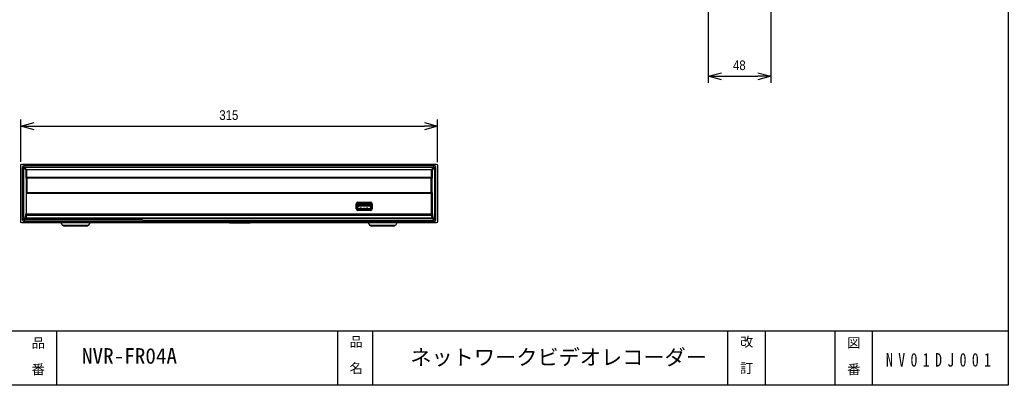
# Model space of a CAD drawing. Units: millimetres on the paper. Extents: x -141 to 139, y -98 to 92.
# Drawn here: x -47.2 to 139.5, y -97.8 to -28.6 of the extents above; entities that cross this region are included whole.
import ezdxf
from ezdxf.enums import TextEntityAlignment as Align

# ---------------------------------------------------------------- set-up
doc = ezdxf.new("R2010")
doc.units = ezdxf.units.MM
for name, color, linetype in [('0-0_0', 4, 'Continuous'), ('0-1_外形線', 4, 'Continuous'), ('0-5_枠', 4, 'Continuous')]:
    doc.layers.add(name, color=color, linetype=linetype)
doc.styles.add('ＭＳ ゴシック', font='')
doc.styles.add('ＭＳ Ｐゴシック', font='')
doc.styles.get('ＭＳ ゴシック').set_extended_font_data('MS Gothic')
doc.styles.get('ＭＳ Ｐゴシック').set_extended_font_data('MS PGothic')

msp = doc.modelspace()

# ---------------------------------------------------------------- linework, layer by layer
at = {"layer": '0-0_0'}
for p, q in [((82.813, -39.339), (85.313, -39.339)), ((94.677, -39.339), (92.177, -39.339)), ((-47.012, -48.762), (-44.512, -48.762)), ((31.707, -48.762), (29.207, -48.762))]:
    msp.add_line(p, q, dxfattribs=at)
for points in [[(85.313, -40.009), (82.813, -39.339), (85.313, -38.669)], [(92.177, -38.669), (94.677, -39.339), (92.177, -40.009)], [(-44.512, -49.432), (-47.012, -48.762), (-44.512, -48.092)], [(29.207, -48.092), (31.707, -48.762), (29.207, -49.432)]]:
    msp.add_lwpolyline(points, dxfattribs=at)
at = {"layer": '0-1_外形線'}
for p, q in [((94.677, -14.729), (94.677, -40.589)), ((82.813, -20.73), (82.813, -40.589)), ((85.313, -39.339), (92.177, -39.339)), ((-47.012, -55.486), (-47.012, -47.512)), ((31.707, -55.577), (31.707, -47.512)), ((-44.512, -48.762), (29.207, -48.762)), ((-46.986, -56.019), (-46.803, -55.941)), ((-46.803, -55.941), (31.446, -55.941)), ((31.446, -55.941), (31.629, -56.019)), ((-47.038, -56.202), (-46.986, -56.019)), ((-47.038, -66.81), (-47.038, -56.202)), ((-46.725, -56.489), (-46.751, -56.646)), ((-46.751, -56.646), (-46.751, -66.365)), ((-46.464, -56.646), (-46.751, -56.646)), ((-46.62, -56.359), (-46.725, -56.489)), ((-46.489, -56.281), (-46.62, -56.359)), ((-46.359, -56.254), (-46.489, -56.281)), ((-46.464, -56.646), (-46.437, -56.568)), ((-46.019, -57.091), (-46.464, -56.646)), ((-46.464, -66.365), (-46.464, -56.646)), ((-46.437, -56.568), (-46.359, -56.516)), ((31.002, -56.254), (-46.359, -56.254)), ((-46.359, -56.516), (-46.359, -56.254)), ((-46.359, -56.516), (-45.915, -56.96)), ((-46.359, -56.516), (31.002, -56.516)), ((-46.019, -58.214), (-46.019, -57.091)), ((-45.993, -57.091), (-46.019, -57.091)), ((-46.016, -57.09), (-46.018, -57.09)), ((-45.967, -57.091), (-45.993, -57.091)), ((-45.941, -57.091), (-45.967, -57.091)), ((-45.915, -57.091), (-45.941, -57.091)), ((-45.915, -56.96), (30.558, -56.96)), ((-45.915, -57.091), (-45.915, -56.96)), ((-45.915, -57.091), (-45.915, -58.214)), ((30.558, -56.96), (31.002, -56.516)), ((30.558, -58.214), (30.558, -57.091)), ((30.558, -57.091), (30.584, -57.091)), ((30.584, -57.091), (30.61, -57.091)), ((30.61, -57.091), (30.636, -57.091)), ((30.636, -57.091), (30.662, -57.091)), ((31.132, -56.646), (30.688, -57.091)), ((30.688, -57.091), (30.688, -58.214)), ((30.702, -57.091), (30.701, -57.091)), ((30.703, -57.091), (30.701, -57.091)), ((31.158, -56.281), (31.002, -56.254)), ((31.002, -56.516), (31.002, -56.254)), ((31.002, -56.516), (31.106, -56.568)), ((31.106, -56.568), (31.132, -56.646)), ((31.132, -56.646), (31.132, -66.365)), ((31.132, -56.646), (31.394, -56.646)), ((31.289, -56.359), (31.158, -56.281)), ((31.368, -56.489), (31.289, -56.359)), ((31.394, -56.646), (31.368, -56.489)), ((31.394, -66.365), (31.394, -56.646)), ((31.629, -56.019), (31.707, -56.202)), ((31.707, -56.202), (31.707, -66.81)), ((-46.019, -58.475), (-46.019, -58.214)), ((-45.993, -58.214), (-46.019, -58.214)), ((-45.993, -58.58), (-46.019, -58.475)), ((-45.967, -58.214), (-45.993, -58.214)), ((-45.967, -58.606), (-45.993, -58.58)), ((-45.941, -58.214), (-45.967, -58.214)), ((-45.967, -61.297), (-45.967, -58.606)), ((-45.941, -58.606), (-45.967, -58.606)), ((-45.915, -58.214), (-45.941, -58.214)), ((-45.915, -58.606), (-45.941, -58.606)), ((-45.888, -58.397), (-45.915, -58.214)), ((-45.888, -58.606), (-45.915, -58.606)), ((-45.862, -58.475), (-45.888, -58.397)), ((-45.862, -58.606), (-45.888, -58.606)), ((30.531, -58.475), (-45.862, -58.475)), ((-45.862, -58.475), (30.505, -58.475)), ((-45.862, -58.606), (-45.862, -58.475)), ((30.505, -58.606), (-45.862, -58.606)), ((-45.862, -58.606), (-45.862, -61.297)), ((30.505, -58.475), (30.505, -58.606)), ((30.505, -58.475), (30.531, -58.475)), ((30.505, -61.297), (30.505, -58.606)), ((30.505, -58.606), (30.531, -58.606)), ((30.558, -58.397), (30.531, -58.475)), ((30.531, -58.606), (30.558, -58.606)), ((30.558, -58.214), (30.558, -58.397)), ((30.558, -58.606), (30.584, -58.606)), ((30.584, -58.606), (30.61, -58.606)), ((30.662, -58.58), (30.636, -58.606)), ((30.636, -58.606), (30.636, -61.297)), ((30.688, -58.475), (30.662, -58.58)), ((30.688, -58.214), (30.688, -58.475)), ((-45.993, -61.297), (-46.019, -61.401)), ((-46.019, -61.401), (-46.019, -61.584)), ((-46.019, -61.584), (-46.019, -65.313)), ((-45.993, -61.297), (-45.967, -61.297)), ((-45.941, -61.297), (-45.967, -61.297)), ((-45.953, -61.297), (-45.954, -61.297)), ((-45.915, -61.297), (-45.941, -61.297)), ((-45.888, -61.297), (-45.915, -61.297)), ((-45.915, -61.584), (-45.888, -61.48)), ((-45.915, -65.32), (-45.915, -61.584)), ((-45.862, -61.297), (-45.888, -61.297)), ((-45.888, -61.48), (-45.862, -61.428)), ((-45.862, -61.297), (30.505, -61.297)), ((-45.862, -61.428), (-45.862, -61.297)), ((-45.862, -61.428), (30.531, -61.428)), ((30.505, -61.428), (-45.862, -61.428)), ((30.505, -61.297), (30.505, -61.428)), ((30.505, -61.297), (30.531, -61.297)), ((30.531, -61.428), (30.505, -61.428)), ((30.531, -61.297), (30.558, -61.297)), ((30.558, -61.48), (30.531, -61.428)), ((30.558, -61.297), (30.584, -61.297)), ((30.558, -61.584), (30.558, -61.48)), ((30.558, -65.32), (30.558, -61.584)), ((30.584, -61.297), (30.61, -61.297)), ((30.636, -61.297), (30.662, -61.297)), ((30.65, -61.296), (30.649, -61.296)), ((30.662, -61.297), (30.662, -61.401)), ((30.662, -61.401), (30.688, -61.584)), ((30.688, -61.584), (30.688, -65.32)), ((16.345, -64.393), (16.345, -63.433)), ((16.405, -63.253), (16.405, -63.59)), ((16.405, -63.353), (16.525, -63.353)), ((16.405, -63.393), (16.525, -63.393)), ((16.407, -63.251), (16.407, -63.359)), ((16.407, -63.393), (16.407, -63.443)), ((16.505, -63.243), (16.413, -63.243)), ((16.485, -63.415), (16.445, -63.415)), ((16.488, -63.243), (16.45, -63.205)), ((16.485, -63.415), (16.545, -63.415)), ((16.505, -63.359), (16.505, -63.243)), ((16.512, -63.267), (16.505, -63.26)), ((16.505, -63.421), (16.505, -63.393)), ((16.512, -63.353), (16.512, -63.267)), ((16.525, -63.353), (16.605, -63.353)), ((16.525, -63.393), (16.525, -63.353)), ((16.525, -63.393), (16.548, -63.393)), ((16.525, -63.455), (16.545, -63.455)), ((16.525, -63.533), (16.525, -63.455)), ((16.545, -63.533), (16.545, -63.413)), ((16.585, -63.533), (16.585, -63.413)), ((16.585, -63.415), (17.048, -63.415)), ((16.585, -63.455), (17.048, -63.455)), ((16.605, -63.353), (16.725, -63.353)), ((16.605, -63.415), (16.605, -63.393)), ((16.605, -63.393), (16.725, -63.393)), ((16.645, -63.133), (19.045, -63.133)), ((16.725, -63.228), (18.865, -63.228)), ((16.725, -63.333), (16.725, -63.228)), ((16.725, -63.393), (16.725, -63.333)), ((16.725, -63.333), (18.965, -63.333)), ((16.725, -63.393), (18.965, -63.393)), ((17.009, -63.133), (17.025, -63.149)), ((17.025, -63.149), (17.025, -63.228)), ((17.025, -63.393), (17.025, -63.415)), ((17.048, -63.428), (17.048, -63.393)), ((17.048, -63.461), (17.048, -63.428)), ((17.048, -63.461), (17.049, -63.452)), ((17.048, -63.529), (17.048, -63.461)), ((17.049, -63.452), (17.054, -63.443)), ((17.054, -63.443), (17.061, -63.435)), ((17.061, -63.435), (17.071, -63.428)), ((17.071, -63.428), (17.083, -63.422)), ((17.083, -63.422), (17.097, -63.418)), ((17.097, -63.418), (17.112, -63.416)), ((17.112, -63.416), (17.128, -63.415)), ((17.128, -63.393), (17.128, -63.415)), ((17.128, -63.415), (17.262, -63.415)), ((17.262, -63.415), (17.262, -63.393)), ((17.262, -63.415), (17.278, -63.416)), ((17.278, -63.416), (17.293, -63.418)), ((17.293, -63.418), (17.306, -63.422)), ((17.306, -63.422), (17.319, -63.428)), ((17.319, -63.428), (17.329, -63.435)), ((17.329, -63.435), (17.336, -63.443)), ((17.336, -63.443), (17.34, -63.452)), ((17.34, -63.452), (17.342, -63.461)), ((17.342, -63.393), (17.342, -63.428)), ((17.395, -63.415), (17.342, -63.415)), ((17.342, -63.461), (17.342, -63.428)), ((17.342, -63.461), (17.342, -63.529)), ((17.395, -63.415), (17.725, -63.415)), ((17.395, -63.415), (17.395, -63.455)), ((17.395, -63.455), (17.725, -63.455)), ((18.005, -63.415), (17.725, -63.415)), ((17.725, -63.455), (17.725, -63.415)), ((17.725, -63.455), (17.725, -63.488)), ((18.005, -63.415), (18.248, -63.415)), ((18.005, -63.415), (18.005, -63.455)), ((18.005, -63.455), (18.248, -63.455)), ((18.005, -63.455), (18.005, -63.488)), ((18.248, -63.393), (18.248, -63.428)), ((18.248, -63.428), (18.248, -63.461)), ((18.248, -63.461), (18.249, -63.452)), ((18.248, -63.529), (18.248, -63.461)), ((18.249, -63.452), (18.254, -63.443)), ((18.254, -63.443), (18.261, -63.435)), ((18.261, -63.435), (18.271, -63.428)), ((18.271, -63.428), (18.283, -63.422)), ((18.283, -63.422), (18.297, -63.418)), ((18.297, -63.418), (18.312, -63.416)), ((18.312, -63.416), (18.328, -63.415)), ((18.328, -63.393), (18.328, -63.415)), ((18.328, -63.415), (18.462, -63.415)), ((18.462, -63.415), (18.462, -63.393)), ((18.462, -63.415), (18.478, -63.416)), ((18.478, -63.416), (18.493, -63.418)), ((18.493, -63.418), (18.506, -63.422)), ((18.506, -63.422), (18.519, -63.428)), ((18.519, -63.428), (18.529, -63.435)), ((18.529, -63.435), (18.536, -63.443)), ((18.536, -63.443), (18.54, -63.452)), ((18.54, -63.452), (18.542, -63.461)), ((18.542, -63.428), (18.542, -63.393)), ((18.595, -63.415), (18.542, -63.415)), ((18.542, -63.461), (18.542, -63.428)), ((18.542, -63.461), (18.542, -63.529)), ((18.595, -63.415), (19.055, -63.415)), ((18.595, -63.415), (18.595, -63.455)), ((18.595, -63.455), (19.055, -63.455)), ((18.965, -63.328), (18.965, -63.333)), ((18.965, -63.333), (18.965, -63.393)), ((18.965, -63.353), (19.085, -63.353)), ((18.965, -63.393), (19.085, -63.393)), ((19.055, -63.455), (19.055, -63.771)), ((19.065, -63.393), (19.065, -63.417)), ((19.095, -63.455), (19.095, -63.771)), ((19.105, -63.413), (19.105, -63.533)), ((19.185, -63.403), (19.138, -63.386)), ((19.145, -63.413), (19.145, -63.533)), ((19.185, -63.533), (19.185, -63.403)), ((19.226, -63.413), (19.344, -63.413)), ((19.345, -63.433), (19.345, -64.393)), ((-46.045, -65.347), (-46.019, -65.32)), ((-45.915, -65.451), (-45.915, -65.32)), ((15.247, -65.32), (30.558, -65.32)), ((16.395, -63.913), (16.395, -63.633)), ((16.395, -64.193), (16.395, -63.913)), ((16.405, -64.237), (16.405, -64.573)), ((16.525, -64.433), (16.405, -64.433)), ((16.525, -64.473), (16.405, -64.473)), ((16.407, -63.548), (16.407, -63.587)), ((16.407, -64.241), (16.407, -64.279)), ((16.407, -64.384), (16.407, -64.433)), ((16.407, -64.473), (16.407, -64.576)), ((16.413, -64.583), (16.505, -64.583)), ((16.794, -64.593), (16.421, -64.593)), ((16.436, -64.609), (16.436, -64.593)), ((16.445, -64.411), (16.485, -64.411)), ((16.545, -64.411), (16.485, -64.411)), ((16.485, -64.647), (16.485, -64.593)), ((16.495, -63.533), (16.525, -63.533)), ((16.525, -64.293), (16.495, -64.293)), ((16.505, -64.433), (16.505, -64.411)), ((16.505, -64.583), (16.505, -64.473)), ((16.525, -63.533), (16.585, -63.533)), ((16.525, -63.913), (16.525, -63.533)), ((16.525, -64.293), (16.525, -64.371)), ((16.585, -64.293), (16.525, -64.293)), ((16.525, -64.371), (16.545, -64.371)), ((16.605, -64.473), (16.525, -64.473)), ((16.545, -64.413), (16.545, -64.293)), ((16.585, -63.913), (16.585, -63.533)), ((16.585, -64.293), (16.585, -63.913)), ((16.585, -64.413), (16.585, -64.293)), ((16.585, -64.371), (17.048, -64.371)), ((17.048, -64.411), (16.585, -64.411)), ((16.605, -64.433), (16.605, -64.411)), ((16.725, -64.433), (16.605, -64.433)), ((16.725, -64.473), (16.605, -64.473)), ((19.045, -64.693), (16.645, -64.693)), ((16.725, -64.493), (16.725, -64.433)), ((18.965, -64.433), (16.725, -64.433)), ((16.725, -64.498), (16.725, -64.493)), ((18.965, -64.493), (16.725, -64.493)), ((16.775, -63.585), (16.775, -63.865)), ((16.89, -63.645), (16.787, -63.556)), ((16.787, -63.894), (16.89, -63.805)), ((18.915, -63.545), (16.815, -63.545)), ((18.915, -63.905), (16.815, -63.905)), ((18.865, -64.598), (16.825, -64.598)), ((17.048, -63.545), (17.048, -63.529)), ((17.048, -63.529), (17.342, -63.529)), ((17.048, -64.297), (17.048, -64.279)), ((17.342, -64.279), (17.048, -64.279)), ((17.342, -64.297), (17.048, -64.297)), ((17.048, -64.366), (17.048, -64.297)), ((17.049, -64.375), (17.048, -64.366)), ((17.048, -64.366), (17.048, -64.399)), ((17.048, -64.399), (17.048, -64.433)), ((17.054, -64.384), (17.049, -64.375)), ((17.061, -64.392), (17.054, -64.384)), ((17.071, -64.399), (17.061, -64.392)), ((17.083, -64.404), (17.071, -64.399)), ((17.097, -64.409), (17.083, -64.404)), ((17.112, -64.411), (17.097, -64.409)), ((17.128, -64.412), (17.112, -64.411)), ((17.128, -64.412), (17.128, -64.433)), ((17.262, -64.412), (17.128, -64.412)), ((17.278, -64.411), (17.262, -64.412)), ((17.262, -64.433), (17.262, -64.412)), ((17.293, -64.409), (17.278, -64.411)), ((17.306, -64.404), (17.293, -64.409)), ((17.319, -64.399), (17.306, -64.404)), ((17.329, -64.392), (17.319, -64.399)), ((17.336, -64.384), (17.329, -64.392)), ((17.34, -64.375), (17.336, -64.384)), ((17.342, -64.366), (17.34, -64.375)), ((17.342, -63.529), (17.342, -63.545)), ((17.342, -64.279), (17.342, -64.297)), ((17.342, -64.297), (17.342, -64.366)), ((17.342, -64.399), (17.342, -64.366)), ((17.342, -64.433), (17.342, -64.399)), ((17.342, -64.411), (17.395, -64.411)), ((17.395, -64.411), (17.395, -64.371)), ((17.725, -64.371), (17.395, -64.371)), ((17.395, -64.411), (17.725, -64.411)), ((17.725, -63.488), (18.005, -63.488)), ((18.005, -64.338), (17.725, -64.338)), ((17.725, -64.371), (17.725, -64.338)), ((17.725, -64.371), (17.725, -64.411)), ((17.725, -64.411), (18.005, -64.411)), ((17.805, -64.411), (17.805, -64.433)), ((18.005, -64.338), (18.005, -64.371)), ((18.248, -64.371), (18.005, -64.371)), ((18.005, -64.411), (18.005, -64.371)), ((18.005, -64.411), (18.248, -64.411)), ((18.248, -63.545), (18.248, -63.529)), ((18.248, -63.529), (18.542, -63.529)), ((18.248, -64.297), (18.248, -64.279)), ((18.542, -64.279), (18.248, -64.279)), ((18.542, -64.297), (18.248, -64.297)), ((18.248, -64.366), (18.248, -64.297)), ((18.249, -64.375), (18.248, -64.366)), ((18.248, -64.366), (18.248, -64.399)), ((18.248, -64.399), (18.248, -64.433)), ((18.254, -64.384), (18.249, -64.375)), ((18.261, -64.392), (18.254, -64.384)), ((18.271, -64.399), (18.261, -64.392)), ((18.283, -64.404), (18.271, -64.399)), ((18.297, -64.409), (18.283, -64.404)), ((18.312, -64.411), (18.297, -64.409)), ((18.328, -64.412), (18.312, -64.411)), ((18.328, -64.412), (18.328, -64.433)), ((18.462, -64.412), (18.328, -64.412)), ((18.478, -64.411), (18.462, -64.412)), ((18.462, -64.433), (18.462, -64.412)), ((18.493, -64.409), (18.478, -64.411)), ((18.506, -64.404), (18.493, -64.409)), ((18.519, -64.399), (18.506, -64.404)), ((18.529, -64.392), (18.519, -64.399)), ((18.536, -64.384), (18.529, -64.392)), ((18.54, -64.375), (18.536, -64.384)), ((18.542, -64.366), (18.54, -64.375)), ((18.542, -63.529), (18.542, -63.545)), ((18.542, -64.279), (18.542, -64.297)), ((18.542, -64.297), (18.542, -64.366)), ((18.542, -64.399), (18.542, -64.366)), ((18.542, -64.433), (18.542, -64.399)), ((18.542, -64.411), (18.595, -64.411)), ((18.595, -64.411), (18.595, -64.371)), ((19.055, -64.371), (18.595, -64.371)), ((18.595, -64.411), (19.055, -64.411)), ((18.942, -63.556), (18.839, -63.645)), ((18.839, -63.645), (18.839, -63.805)), ((18.955, -63.585), (18.955, -63.865)), ((19.085, -64.433), (18.965, -64.433)), ((18.965, -64.433), (18.965, -64.493)), ((19.085, -64.473), (18.965, -64.473)), ((18.965, -64.493), (18.965, -64.498)), ((19.009, -63.771), (19.011, -63.771)), ((19.009, -63.771), (19.009, -64.055)), ((19.009, -64.055), (19.011, -64.055)), ((19.104, -63.771), (19.011, -63.771)), ((19.011, -64.055), (19.011, -63.771)), ((19.011, -64.055), (19.104, -64.055)), ((19.055, -64.055), (19.055, -64.371)), ((19.095, -63.576), (19.105, -63.573)), ((19.095, -64.055), (19.095, -64.371)), ((19.105, -64.203), (19.095, -64.203)), ((19.104, -63.771), (19.105, -63.771)), ((19.104, -63.771), (19.104, -64.055)), ((19.105, -64.055), (19.104, -64.055)), ((19.105, -63.533), (19.165, -63.533)), ((19.105, -63.533), (19.105, -64.293)), ((19.105, -64.293), (19.105, -64.413)), ((19.165, -64.293), (19.105, -64.293)), ((19.145, -64.293), (19.145, -64.413)), ((19.165, -63.533), (19.195, -63.533)), ((19.165, -63.533), (19.165, -64.293)), ((19.195, -64.293), (19.165, -64.293)), ((19.345, -64.203), (19.294, -64.203)), ((19.295, -63.633), (19.295, -64.193)), ((19.295, -63.873), (19.345, -63.873)), ((19.295, -63.903), (19.345, -63.903)), ((30.558, -65.32), (30.558, -65.451)), ((30.688, -65.32), (30.558, -65.32)), ((30.688, -65.32), (30.714, -65.347)), ((-46.986, -66.992), (-47.038, -66.81)), ((-46.803, -67.071), (-46.986, -66.992)), ((-24.047, -67.071), (-46.803, -67.071)), ((-46.751, -66.365), (-46.725, -66.522)), ((-46.464, -66.365), (-46.751, -66.365)), ((-46.725, -66.522), (-46.62, -66.653)), ((-46.62, -66.653), (-46.489, -66.731)), ((-46.489, -66.731), (-46.359, -66.758)), ((-46.464, -66.365), (-46.15, -66.052)), ((-46.437, -66.47), (-46.464, -66.365)), ((-46.359, -66.496), (-46.437, -66.47)), ((-46.045, -66.183), (-46.359, -66.496)), ((-46.359, -66.496), (-46.359, -66.758)), ((-24.047, -66.496), (-46.359, -66.496)), ((-46.359, -66.758), (31.002, -66.758)), ((-46.15, -66.052), (-46.098, -65.529)), ((-46.098, -65.529), (-46.071, -65.399)), ((-46.071, -65.399), (-46.045, -65.347)), ((-45.967, -65.634), (-46.045, -66.156)), ((-46.045, -66.156), (-24.047, -66.156)), ((-46.045, -66.183), (-46.045, -66.156)), ((-24.047, -66.183), (-46.045, -66.183)), ((-45.967, -65.634), (-45.941, -65.503)), ((30.636, -65.634), (-45.967, -65.634)), ((-45.915, -65.451), (-45.941, -65.477)), ((-45.941, -65.477), (-6.019, -65.477)), ((-45.941, -65.503), (-45.941, -65.477)), ((-6.019, -65.451), (-45.915, -65.451)), ((-39.434, -67.071), (-39.121, -67.522)), ((-33.983, -67.071), (-34.265, -67.522)), ((-24.047, -66.156), (5.946, -66.156)), ((5.946, -66.183), (-24.047, -66.183)), ((-24.047, -66.496), (5.946, -66.522)), ((5.946, -67.071), (-24.047, -67.071)), ((-7.587, -67.071), (-3.72, -67.071)), ((15.247, -65.451), (-6.019, -65.451)), ((-6.019, -65.477), (15.247, -65.477)), ((5.946, -66.156), (30.688, -66.156)), ((30.688, -66.183), (5.946, -66.183)), ((5.946, -66.522), (31.002, -66.496)), ((31.446, -67.071), (5.946, -67.071)), ((30.558, -65.451), (15.247, -65.451)), ((15.247, -65.477), (30.584, -65.477)), ((18.598, -67.071), (18.88, -67.522)), ((24.014, -67.071), (23.737, -67.522)), ((30.584, -65.477), (30.558, -65.451)), ((30.584, -65.477), (30.61, -65.503)), ((30.61, -65.503), (30.636, -65.634)), ((30.688, -66.156), (30.636, -65.634)), ((30.688, -66.156), (30.688, -66.183)), ((31.002, -66.496), (30.688, -66.183)), ((30.714, -65.347), (30.74, -65.399)), ((30.74, -65.399), (30.74, -65.529)), ((30.74, -65.529), (30.819, -66.052)), ((30.819, -66.052), (31.132, -66.365)), ((31.106, -66.47), (31.002, -66.496)), ((31.002, -66.496), (31.002, -66.758)), ((31.002, -66.758), (31.158, -66.731)), ((31.132, -66.365), (31.106, -66.47)), ((31.132, -66.365), (31.394, -66.365)), ((31.158, -66.731), (31.289, -66.653)), ((31.289, -66.653), (31.368, -66.522)), ((31.368, -66.522), (31.394, -66.365)), ((31.629, -66.992), (31.446, -67.071)), ((31.707, -66.81), (31.629, -66.992)), ((-34.265, -67.522), (-39.121, -67.522)), ((-39.087, -67.487), (-38.948, -67.626)), ((-38.948, -67.626), (-38.775, -67.66)), ((-34.612, -67.695), (-38.775, -67.695)), ((-34.612, -67.66), (-34.438, -67.626)), ((-34.438, -67.626), (-34.3, -67.487)), ((18.88, -67.487), (19.019, -67.626)), ((23.737, -67.522), (18.88, -67.522)), ((19.019, -67.626), (19.192, -67.66)), ((23.39, -67.695), (19.192, -67.695)), ((23.39, -67.66), (23.564, -67.626)), ((23.564, -67.626), (23.702, -67.487))]:
    msp.add_line(p, q, dxfattribs=at)
for points in [[(17.395, -63.455), (17.395, -63.488), (17.342, -63.488)], [(18.595, -63.455), (18.595, -63.488), (18.542, -63.488)], [(19.055, -63.415), (19.055, -63.455), (19.095, -63.455)], [(-45.915, -65.32), (-6.019, -65.32), (15.247, -65.32)], [(16.525, -64.293), (16.525, -63.913), (16.395, -63.913)], [(16.548, -64.433), (16.525, -64.433), (16.525, -64.473)], [(16.585, -64.103), (16.715, -64.103), (16.715, -63.723), (16.585, -63.723)], [(18.839, -63.645), (16.89, -63.645), (16.89, -63.805)], [(18.942, -63.894), (18.839, -63.805), (16.89, -63.805)], [(17.342, -64.338), (17.395, -64.338), (17.395, -64.371)], [(18.542, -64.338), (18.595, -64.338), (18.595, -64.371)], [(19.095, -64.371), (19.055, -64.371), (19.055, -64.411)]]:
    msp.add_lwpolyline(points, dxfattribs=at)
for centre, radius, start, end in [((16.645, -63.433), 0.3, 90, 180), ((16.445, -63.455), 0.04, 90, 180), ((16.485, -63.455), 0.04, 0, 90), ((16.605, -63.413), 0.06, 90, 180), ((16.605, -63.413), 0.02, 90, 180), ((16.605, -63.493), 0.1, 51.26058, 90), ((17.091, -63.434), 0.0434, 109.94576, 172.26911), ((17.298, -63.435), 0.0448, 8.80902, 68.97574), ((18.274, -62.805), 0.348, 250.49476, 289.50524), ((18.292, -63.435), 0.0448, 111.02426, 171.19098), ((18.499, -63.434), 0.0434, 7.7314, 70.0541), ((18.865, -63.328), 0.1, 0, 90), ((19.045, -63.433), 0.3, 0, 90), ((19.055, -63.455), 0.04, 0, 90), ((19.085, -63.413), 0.06, 360, 90), ((19.085, -63.413), 0.02, 360, 90), ((19.226, -63.513), 0.1, 90, 114.4698), ((16.645, -64.393), 0.3, 180, 270), ((16.495, -63.633), 0.1, 90, 180), ((16.495, -64.193), 0.1, 180, 270), ((16.445, -63.535), 0.04, 180, 231.91846), ((16.445, -64.291), 0.04, 128.08154, 180), ((16.445, -64.371), 0.04, 180, 270), ((16.485, -64.371), 0.04, 270, 360), ((16.605, -64.413), 0.06, 180, 270), ((16.605, -64.413), 0.02, 180, 270), ((16.605, -64.333), 0.1, 270, 308.73942), ((16.825, -64.498), 0.1, 180, 270), ((16.815, -63.585), 0.04, 133.29399, 180), ((16.815, -63.865), 0.04, 180, 226.70601), ((16.815, -63.585), 0.04, 90, 133.29399), ((16.815, -63.865), 0.04, 226.70601, 270), ((17.091, -64.393), 0.0434, 187.73089, 250.05424), ((17.298, -64.392), 0.0448, 291.02426, 351.19098), ((18.291, -64.393), 0.0434, 187.7299, 250.05486), ((18.498, -64.392), 0.0448, 291.02487, 351.18963), ((18.865, -64.498), 0.1, 270, 0), ((18.915, -63.585), 0.04, 46.70601, 90), ((18.915, -63.865), 0.04, 270, 313.29399), ((18.915, -63.585), 0.04, 360, 46.70601), ((18.915, -63.865), 0.04, 313.29399, 360), ((19.045, -64.393), 0.3, 270, 360), ((19.055, -64.371), 0.04, 270, 360), ((19.085, -64.413), 0.02, 270, 0), ((19.085, -64.413), 0.06, 270, 0), ((19.195, -63.633), 0.1, 360, 90), ((19.195, -64.193), 0.1, 270, 360)]:
    msp.add_arc(centre, radius, start, end, dxfattribs=at)
at = {"layer": '0-5_枠'}
for p, q in [((-140.781, -87.441), (139.485, -87.441)), ((-40.249, -87.441), (-40.249, -97.762)), ((12.806, -87.441), (12.806, -97.762)), ((19.389, -87.441), (19.389, -97.762)), ((86.444, -87.441), (86.444, -97.762)), ((93.557, -87.441), (93.557, -97.762)), ((106.703, -87.441), (106.703, -97.762)), ((113.816, -87.441), (113.816, -97.762))]:
    msp.add_line(p, q, dxfattribs=at)
msp.add_lwpolyline([(-140.781, 91.923), (139.485, 91.923), (139.485, -97.762), (-140.781, -97.762)], close=True, dxfattribs=at)

# ---------------------------------------------------------------- texts
at = {"layer": '0-0_0', "insert": (116.389, -94.273), "char_height": 2.566, "attachment_point": 7, "style": 'ＭＳ ゴシック'}
msp.add_mtext('\\T1.77;\\W0.75;NV01DJ001', dxfattribs=at)
at = {"layer": '0-1_外形線', "style": 'ＭＳ Ｐゴシック', "width": 0.9}
for s, p in [('48', (87.495, -38.714)), ('315', (-9.527, -48.137))]:
    msp.add_text(s, height=1.833, dxfattribs=at).set_placement(p, align=Align.BOTTOM_LEFT)
at = {"layer": '0-1_外形線'}
for s, style, p in [('NVR-FR04A', 'ＭＳ ゴシック', (-35.466, -94.557)), ('ネットワークビデオレコーダー', 'ＭＳ Ｐゴシック', (26.56, -94.805))]:
    msp.add_text(s, height=2.933, dxfattribs=dict(at, style=style)).set_placement(p, align=Align.BOTTOM_LEFT)
at = {"layer": '0-5_枠', "style": 'ＭＳ Ｐゴシック'}
for s, p in [(' 品', (-45.64, -91.227)), (' 品', (14.402, -91.001)), (' 改', (88.171, -91.011)), (' 図', (108.418, -91.204)), (' 名', (14.402, -96.001)), (' 番', (-45.64, -96.227)), (' 訂', (88.171, -96.011)), (' 番', (108.418, -96.204))]:
    msp.add_text(s, height=1.833, dxfattribs=at).set_placement(p, align=Align.BOTTOM_LEFT)

doc.saveas('drawing.dxf')
